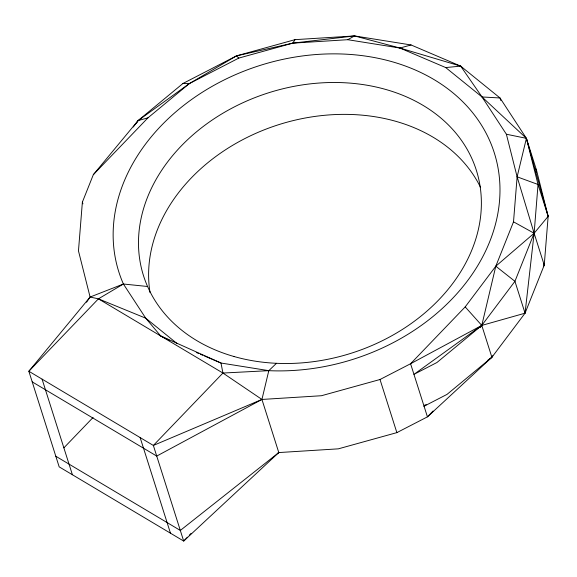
<?xml version="1.0" encoding="UTF-8"?>
<svg xmlns="http://www.w3.org/2000/svg" width="577" height="577" viewBox="0 0 577 577"><rect width="100%" height="100%" fill="white"/><g stroke="black" fill="none" stroke-linecap="round" stroke-linejoin="round"><path stroke-width="0.87" d="M536.437 171.996L536.516 170.215L526.404 138.343L500.021 97.975L460.677 66.124L411.069 44.963L354.559 35.933L295.013 39.654L236.483 55.875L182.959 83.477L138.091 120.593L93.33 174.68L82.374 202.13L78.465 250.894L90.099 297.04L86.543 302.247M480.223 327.599L481.781 325.414L495.802 266.206L513.516 221.835L517.122 176.822L526.404 138.343L482.026 96.965L445.711 67.567L399.919 48.035L354.559 35.933L292.791 43.138L236.483 55.875L189.357 83.586L138.091 120.593L133.28 126.998M277.285 453.515L278.792 452.563L338.338 448.841L396.868 432.627L427.434 416.861L491.892 357.286L525.048 313.188L544.241 265.124L548.15 216.353L536.516 170.215L535.535 168.722M147.582 286.495L123.399 284.014L90.099 297.04L28.85 371.256L153.359 445.451L261.936 399.45L321.483 395.721L380.012 379.507L410.579 363.741L481.781 325.414L525.048 313.188L534.129 233.252L538.038 184.481L526.404 138.343L506.382 134.232L482.026 96.965L460.677 66.124L399.919 48.035L347.758 39.698L292.791 43.138L238.77 58.104L189.357 83.586L147.943 117.845L93.33 174.68M276.47 363.301L268.803 370.665L261.936 399.45L278.792 452.563L183.688 541.067L59.179 466.865L28.85 371.256L98.422 298.843L123.399 284.014A196.945 154.131 -17.6 0 1 277.169 60.672A196.945 154.131 -17.6 0 1 499.942 193.432A196.945 154.131 -17.6 0 1 268.803 370.665L222.931 373.045L98.422 298.843L90.099 297.04M492.758 355.699L491.892 357.286L447.016 394.394L424.059 406.237L425.105 404.78M543.339 266.668L544.241 265.124L543.736 263.408M136.165 123.601L138.091 120.593L147.943 117.845M292.791 43.138L295.013 39.654M433.017 411.048L427.434 416.861L410.579 363.741L465.192 306.906L495.802 266.206L534.129 233.252L548.15 216.353L526.404 138.343M465.192 306.906L481.781 325.414L413.954 374.365L436.912 362.529L481.781 325.414L514.936 281.316L534.129 233.252L517.122 176.822L506.382 134.232M63.888 447.839L93.085 417.452M123.399 284.014L145.729 318.172L160.68 335.944L220.991 363.027L222.931 373.045L153.359 445.451L183.688 541.067L187.417 537.187M189.278 535.247L191.138 533.307M278.792 452.563L180.32 530.443L55.81 456.241M424.059 406.237L426.252 404.657M487.515 360.437L491.892 357.286L481.781 325.414M347.758 39.698L354.559 35.933M399.919 48.035L411.069 44.963M445.711 67.567L460.677 66.124L461.78 67.538M182.959 83.477L189.357 83.586M482.026 96.965L500.021 97.975L500.814 100.492M268.803 370.665L220.991 363.027L204.532 356.009M517.122 176.822L538.038 184.481L548.15 216.353M98.422 298.843L145.729 318.172L176.93 343.438M196.303 352.497L198.769 353.55M200.414 354.249L202.888 355.302M160.68 335.944L169.443 340.336M513.516 221.835L534.129 233.252L544.241 265.124M32.218 381.873L156.728 456.075L261.936 399.45L222.931 373.045M495.802 266.206L514.936 281.316L525.048 313.188M236.483 55.875L238.77 58.104M380.012 379.507L396.868 432.627M82.374 202.13L82.915 203.847M140.139 437.575L170.467 533.184M42.071 379.132L72.399 474.741M150.063 292.654A174.564 136.612 -17.6 0 1 278.518 124.726A174.564 136.612 -17.6 0 1 480.569 187.438M234.089 356.536A174.564 136.612 -17.6 0 0 481.016 194.117A174.564 136.612 -17.6 0 0 214.709 118.357A174.564 136.612 -17.6 0 0 234.089 356.536"/></g></svg>
